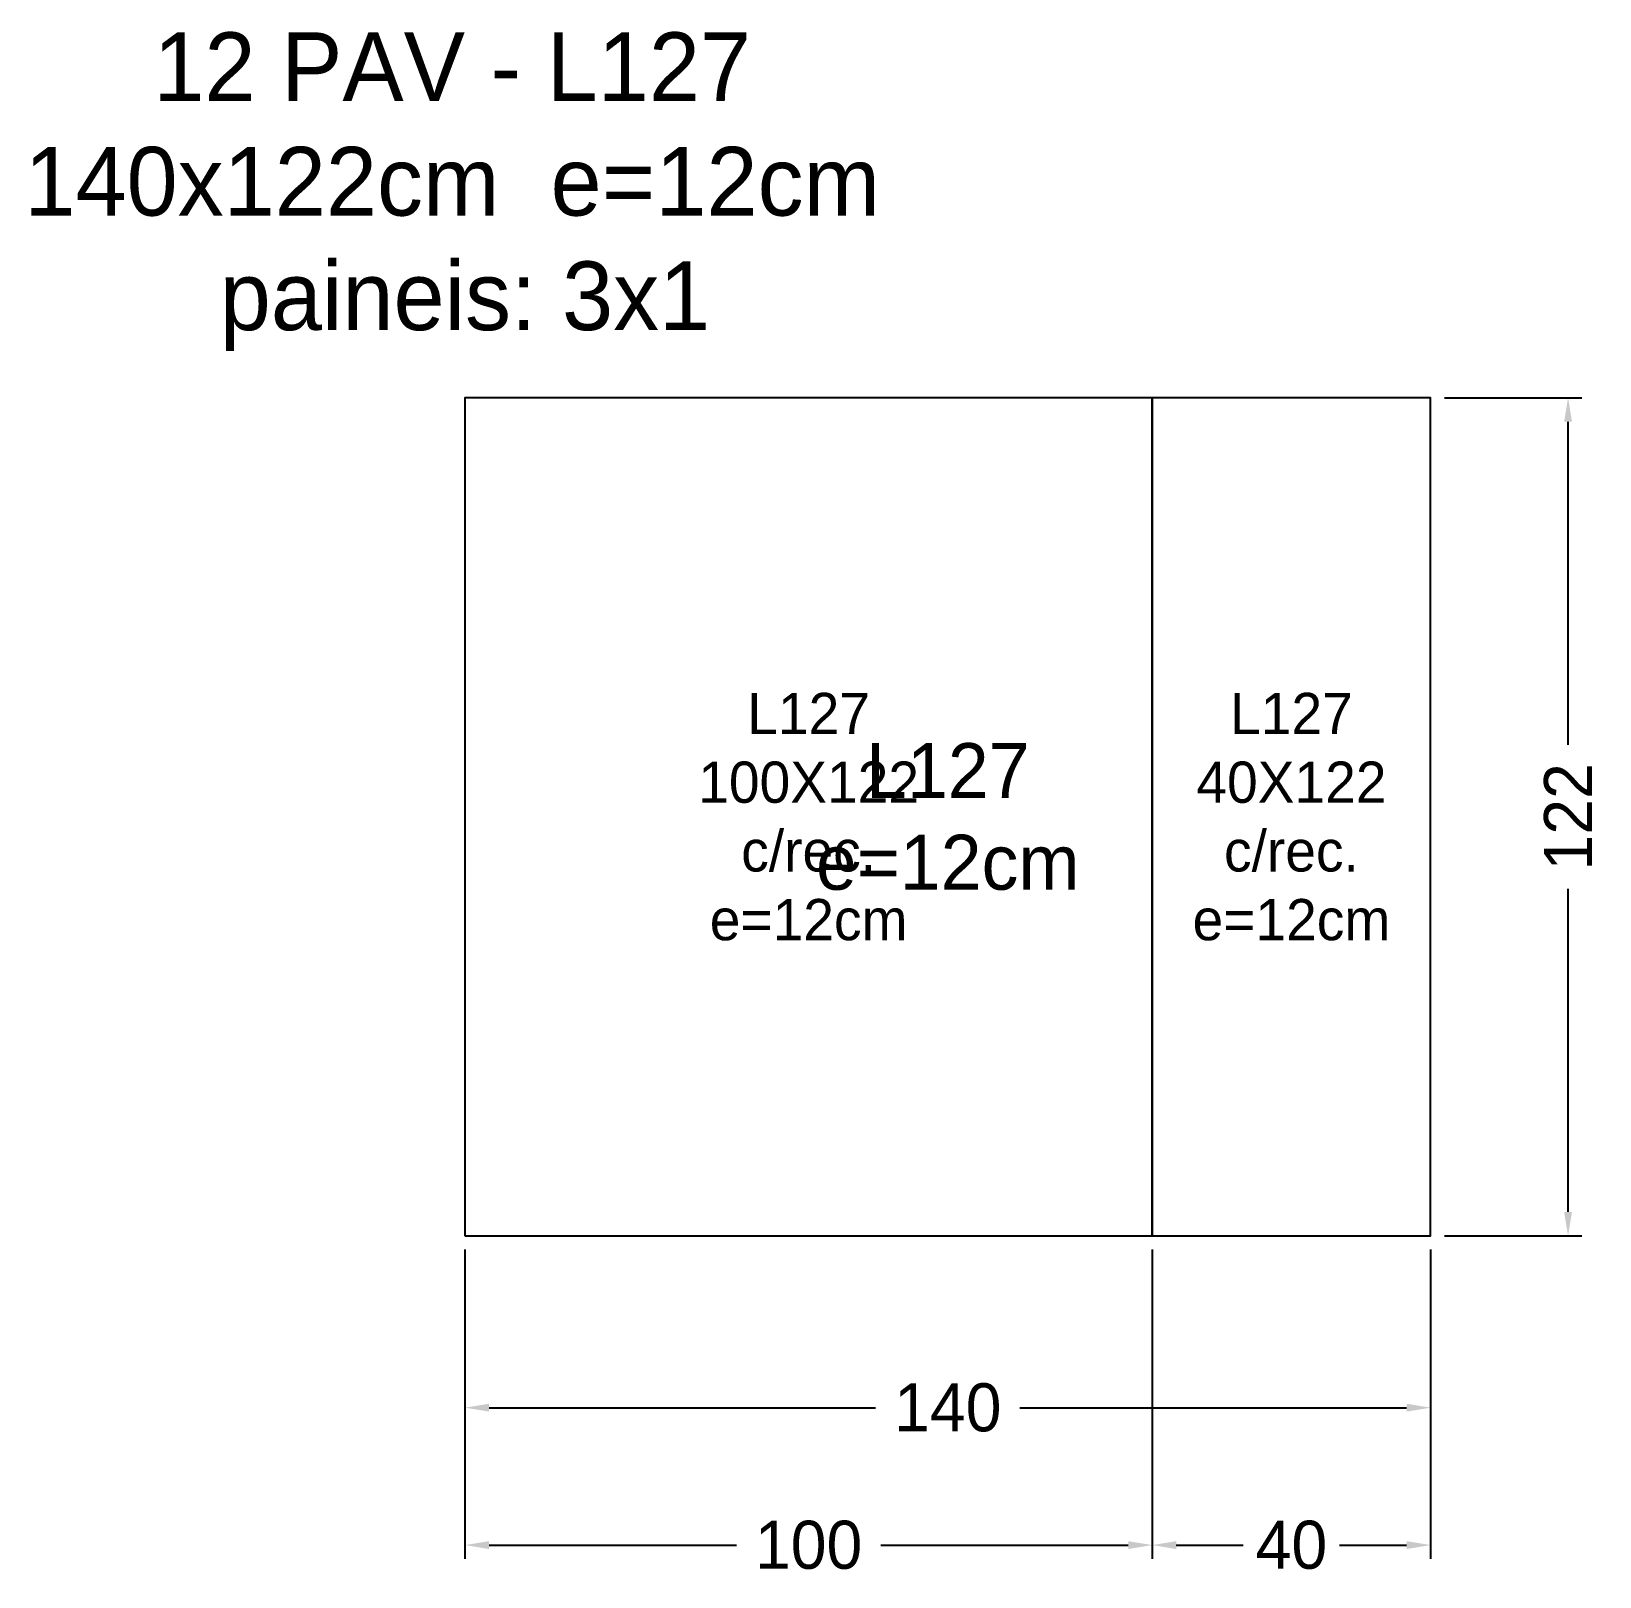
# Model space of a CAD drawing. Header units: metres. Extents: x -63 to 165, y -50 to 175.
import ezdxf

# ---------------------------------------------------------------- set-up
doc = ezdxf.new("R2010")
doc.units = ezdxf.units.M
for name, color, linetype in [('AUX00', 2, 'Continuous'), ('Contorno', 7, 'Continuous'), ('COTA', 3, 'Continuous'), ('NOMENCLATURA', 2, 'Continuous'), ('Paineis', 3, 'Continuous'), ('Texto Secao', 2, 'Continuous')]:
    doc.layers.add(name, color=color, linetype=linetype)
doc.dimstyles.new('COTA_LJ', dxfattribs={"dimtxt": 7, "dimasz": 3.5, "dimexe": 2, "dimexo": 2, "dimgap": 1.5, "dimtad": 1, "dimdec": 1, "dimcen": 2.5, "dimclrd": 3, "dimclre": 3, "dimclrt": 3, "dimazin": 3, "dimtfac": 1, "dimtmove": 0, "dimatfit": 3})

# ---------------------------------------------------------------- blocks, each defined once
blk = doc.blocks.new('_CLOSEDFILLED')
at = {"color": 0, "linetype": 'BYBLOCK'}
blk.add_solid([(-1, 0.164), (0, 0), (-1, -0.164)], dxfattribs=at)
blk = doc.blocks.new('*D1')
at = {"color": 3}
for p, q in [((0, -2), (0, -27)), ((140.5, -2), (140.5, -27)), ((3.5, -25), (59.75, -25)), ((80.75, -25), (137, -25))]:
    blk.add_line(p, q, dxfattribs=at)
at = {"layer": 'Defpoints'}
for p in [(0, 0), (140.5, 0), (0, -25)]:
    blk.add_point(p, dxfattribs=at)
at = {"layer": 'COTA', "color": 3, "xscale": 3.5, "yscale": 3.5, "rotation": 180}
blk.add_blockref('_CLOSEDFILLED', (0, -25), dxfattribs=at)
at = {"layer": 'COTA', "color": 3, "xscale": 3.5, "yscale": 3.5}
blk.add_blockref('_CLOSEDFILLED', (140.5, -25), dxfattribs=at)
at = {"layer": 'COTA', "color": 3, "insert": (70.25, -25), "char_height": 7, "attachment_point": 5}
blk.add_mtext('140', dxfattribs=at)
blk = doc.blocks.new('*D2')
at = {"color": 3}
for p, q in [((142.5, 122), (162.5, 122)), ((160.5, 71.5), (160.5, 118.5)), ((160.5, 3.5), (160.5, 50.5)), ((142.5, 0), (162.5, 0))]:
    blk.add_line(p, q, dxfattribs=at)
at = {"layer": 'Defpoints'}
for p in [(140.5, 122), (140.5, 0), (160.5, 0)]:
    blk.add_point(p, dxfattribs=at)
at = {"layer": 'COTA', "color": 3, "xscale": 3.5, "yscale": 3.5}
for p, rotation in [((160.5, 122), 90), ((160.5, 0), 270)]:
    blk.add_blockref('_CLOSEDFILLED', p, dxfattribs=dict(at, rotation=rotation))
at = {"layer": 'COTA', "color": 3, "insert": (160.5, 61), "char_height": 7, "attachment_point": 5, "rotation": 90}
blk.add_mtext('122', dxfattribs=at)
blk = doc.blocks.new('*D3')
at = {"color": 3}
for p, q in [((0, -2), (0, -47)), ((100, -2), (100, -47)), ((3.5, -45), (39.5, -45)), ((60.5, -45), (96.5, -45))]:
    blk.add_line(p, q, dxfattribs=at)
at = {"layer": 'Defpoints'}
for p in [(0, 0), (100, 0), (0, -45)]:
    blk.add_point(p, dxfattribs=at)
at = {"layer": 'COTA', "color": 3, "xscale": 3.5, "yscale": 3.5, "rotation": 180}
blk.add_blockref('_CLOSEDFILLED', (0, -45), dxfattribs=at)
at = {"layer": 'COTA', "color": 3, "xscale": 3.5, "yscale": 3.5}
blk.add_blockref('_CLOSEDFILLED', (100, -45), dxfattribs=at)
at = {"layer": 'COTA', "color": 3, "insert": (50, -45), "char_height": 7, "attachment_point": 5}
blk.add_mtext('100', dxfattribs=at)
blk = doc.blocks.new('*D4')
at = {"color": 3}
for p, q in [((100, -2), (100, -47)), ((140.5, -2), (140.5, -47)), ((103.5, -45), (113.25, -45)), ((127.25, -45), (137, -45))]:
    blk.add_line(p, q, dxfattribs=at)
at = {"layer": 'Defpoints'}
for p in [(100, 0), (140.5, 0), (100, -45)]:
    blk.add_point(p, dxfattribs=at)
at = {"layer": 'COTA', "color": 3, "xscale": 3.5, "yscale": 3.5, "rotation": 180}
blk.add_blockref('_CLOSEDFILLED', (100, -45), dxfattribs=at)
at = {"layer": 'COTA', "color": 3, "xscale": 3.5, "yscale": 3.5}
blk.add_blockref('_CLOSEDFILLED', (140.5, -45), dxfattribs=at)
at = {"layer": 'COTA', "color": 3, "insert": (120.25, -45), "char_height": 7, "attachment_point": 5}
blk.add_mtext('40', dxfattribs=at)

msp = doc.modelspace()

# ---------------------------------------------------------------- linework, layer by layer
at = {"layer": 'Contorno'}
msp.add_lwpolyline([(0, 0), (140.5, 0), (140.5, 122), (0, 122), (0, 0)], close=True, dxfattribs=at)
at = {"layer": 'Paineis'}
for points in [[(0, 0), (100, 0), (100, 122), (0, 122)], [(100, 0), (140.5, 0), (140.5, 122), (100, 122)]]:
    msp.add_lwpolyline(points, close=True, dxfattribs=at)

# ---------------------------------------------------------------- texts
at = {"layer": 'AUX00', "char_height": 6, "attachment_point": 5}
for s, insert, width in [('\\pxqc;L127^J100X122^Jc/rec.^Je=12cm', (50, 61), 100), ('\\pxqc;L127^J40X122^Jc/rec.^Je=12cm', (120.25, 61), 40.5)]:
    msp.add_mtext(s, dxfattribs=dict(at, insert=insert, width=width))
at = {"layer": 'NOMENCLATURA', "insert": (0, 152), "char_height": 10, "width": 160.5, "attachment_point": 5}
msp.add_mtext('12 PAV - L127  140x122cm  e=12cm  paineis: 3x1', dxfattribs=at)
at = {"layer": 'Texto Secao', "insert": (70.25, 61), "char_height": 8, "width": 140.5, "attachment_point": 5}
msp.add_mtext('L127\\Pe=12cm', dxfattribs=at)

# ---------------------------------------------------------------- dimensions: what is measured, and where the dimension line sits
at = {"layer": 'COTA'}
dim = msp.add_linear_dim(base=(160.5, 0), p1=(140.5, 0), p2=(140.5, 122), angle=90, dimstyle='COTA_LJ', dxfattribs=at)
dim.commit()
dim.dimension.update_dxf_attribs({"geometry": '*D2', "text_midpoint": (160.5, 61)})
for base, p1, p2, picture, middle in [((0, -25), (0, 0), (140.5, 0), '*D1', (70.25, -25)), ((0, -45), (0, 0), (100, 0), '*D3', (50, -45)), ((100, -45), (100, 0), (140.5, 0), '*D4', (120.25, -45))]:
    dim = msp.add_linear_dim(base=base, p1=p1, p2=p2, dimstyle='COTA_LJ', dxfattribs=at)
    dim.commit()
    dim.dimension.update_dxf_attribs({"geometry": picture, "text_midpoint": middle})

doc.saveas('drawing.dxf')
